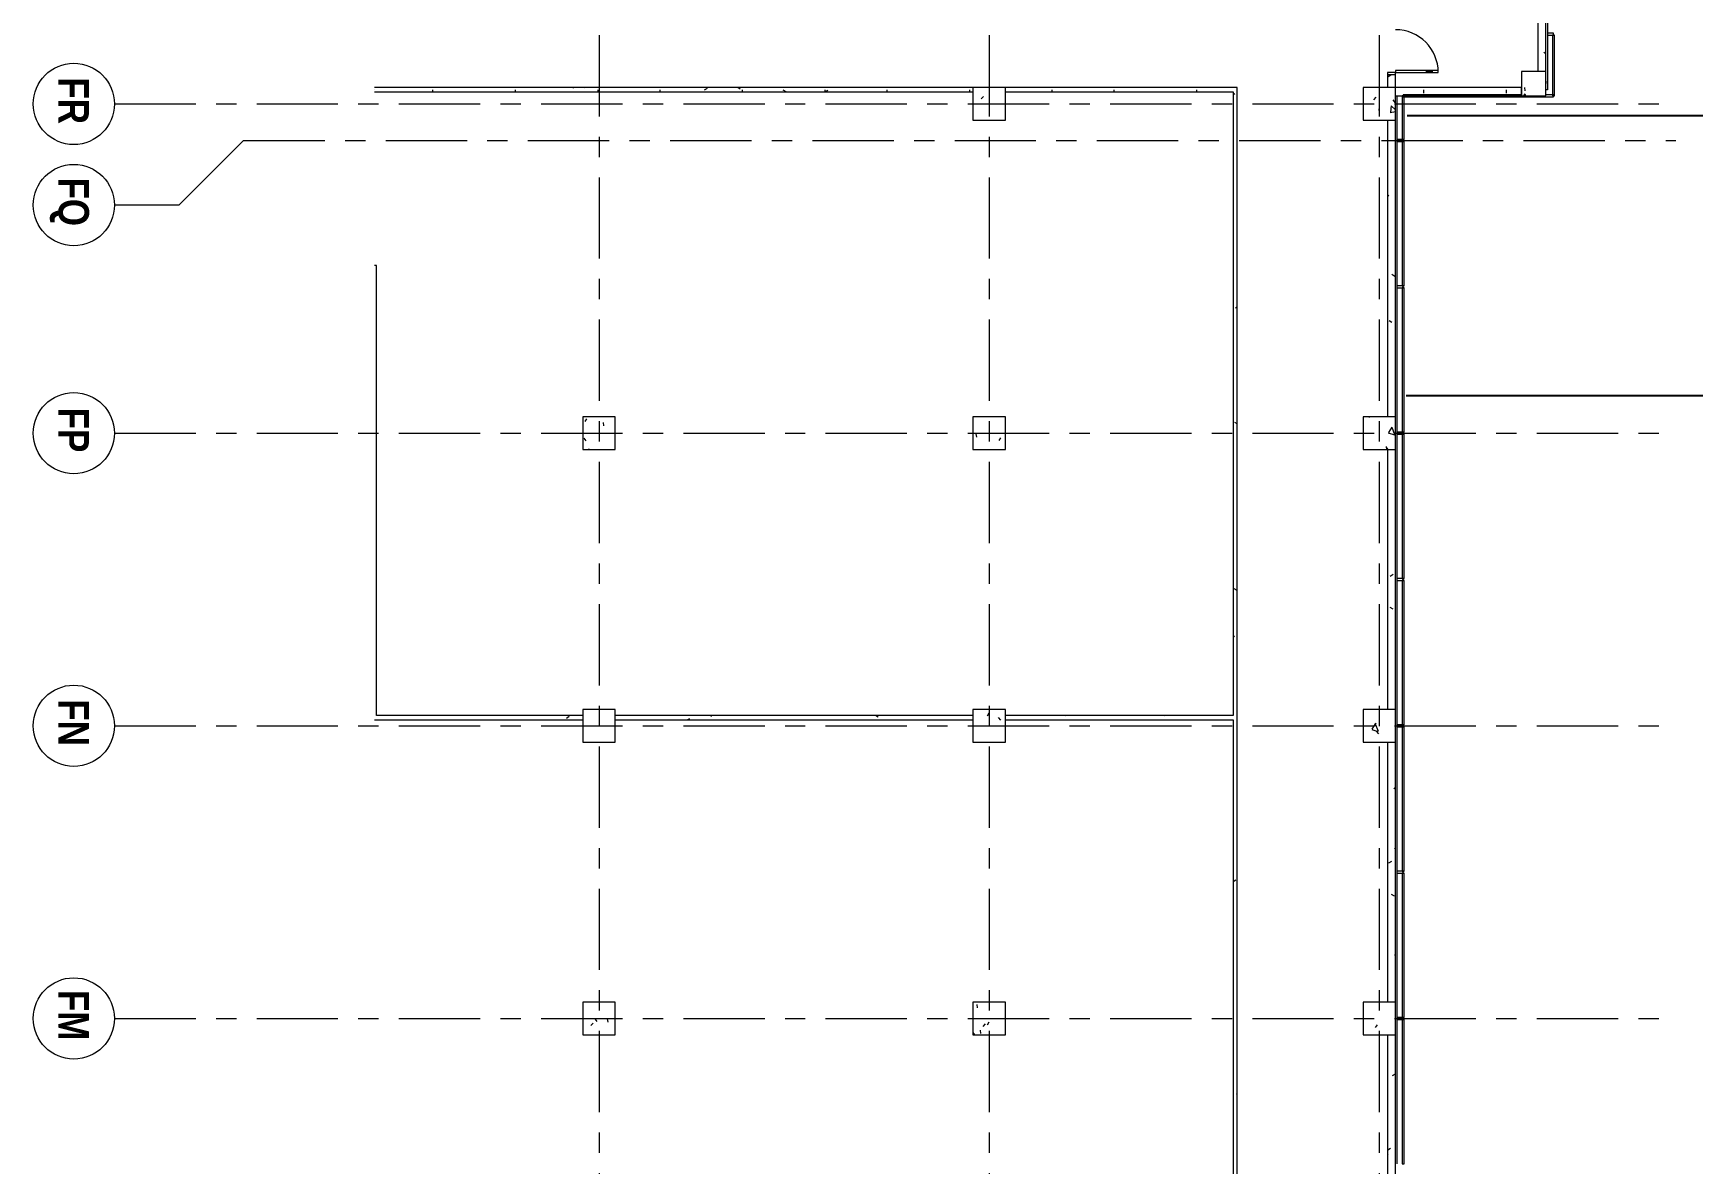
# Model space of a CAD drawing. Header units: millimetres. Extents: x 1188965 to 1321470, y -617248 to -452266.
# Drawn here: x 1188965 to 1229802, y -513933 to -486118 of the extents above; entities that cross this region are included whole.
import ezdxf

# ---------------------------------------------------------------- set-up
doc = ezdxf.new("R2010")
doc.units = ezdxf.units.MM
doc.linetypes.add('IDA - Grid Line', pattern=[3500, 2000, -500, 500, -500])
doc.layers.get('0').update_dxf_attribs({"color": 2})
doc.layers.add('000_CTCI_CSA', color=7, linetype='Continuous')
for name, color, linetype, lineweight in [('A-_ANOTGRID_E', 7, 'Continuous', 9), ('A-_CLAD----_E', 7, 'Continuous', 9), ('A-_CLAD----_E1', 7, 'Continuous', 9), ('A-_DOOR----_E', 7, 'Continuous', 9), ('A-_WALL----_E', 7, 'Continuous', 9), ('A-_WALL----_H', 7, 'Continuous', 9), ('A-COLN----_E', 7, 'Continuous', 9), ('A-COLN----_E1', 7, 'Continuous', 9)]:
    doc.layers.add(name, color=color, linetype=linetype, lineweight=lineweight)
doc.styles.add('Arial Narrow_B', font='ARIALNB.TTF', dxfattribs={"height": 750})
pattern_1 = [(50, (0.0002, 0.0003), (1821.8403, -159.3907), [190.5, -2095.5]), (355, (0.0002, 0.0003), (-352.428, 1910.5674), [152.4, -1676.4]), (100.451, (151.8, -13.3), (1469.4262, 1751.166), [161.9, -1780.901]), (46.184, (0.0002, 508), (2710.791, -420.428), [285.75, -3143.25]), (96.636, (226, 473), (2374.0256, 2474.276), [242.85, -2671.351]), (351.184, (0.0002, 508), (2374.05, 2474.2525), [228.6, -2514.6]), (21, (254, 381), (1516.1442, -1022.6516), [190.5, -2095.5]), (326, (254, 381), (618.021, 1841.8805), [152.4, -1676.4]), (71.451, (380.3, 295.8), (2134.1713, 819.2124), [161.9, -1780.901]), (37.5, (0.0002, 0.0003), (30.88603, 845.5504), [83.82, -1572.26, 83.82, -3300.73]), (37.5, (0.0002, 0.0003), (30.88603, 845.5504), [-1739.9, -1617.98, 83.82, -1598.93]), (7.5, (0.0002, 0.0003), (668.1966, 1001.80575), [83.82, -886.46, 83.82, -2175.51]), (7.5, (0.0002, 0.0003), (668.1966, 1001.80575), [-1054.1, -1534.16, 83.82, -557.53]), (327.5, (-566.4, 0.0003), (1355.90933, -57.2896), [83.82, -551.18, 83.82, -4526.28]), (327.5, (-566.4, 0.0003), (1355.90933, -57.2896), [-718.82, -1897.38, 83.82, -2545.08]), (317.5, (-820.4, 0.0003), (1481.2932, 254.2664), [83.82, -741.68, 83.82, -3098.8]), (317.5, (-820.4, 0.0003), (1481.2932, 254.2664), [-909.32, -1231.9, 83.82, -1783.08])]
pattern_2 = [(50, (0.0002, 0.0003), (1821.8403, -159.3907), [190.5, -2095.5]), (355, (0.0002, 0.0003), (-352.428, 1910.5674), [152.4, -1676.4]), (100.451, (151.8, -13.3), (1469.4262, 1751.166), [161.9, -1780.901]), (46.184, (0.0002, 508), (2710.791, -420.428), [285.75, -3143.25]), (96.636, (226, 473), (2374.0256, 2474.276), [242.85, -2671.351]), (351.184, (0.0002, 508), (2374.05, 2474.2525), [228.6, -2514.6]), (21, (254, 381), (1516.1442, -1022.6516), [190.5, -2095.5]), (326, (254, 381), (618.021, 1841.8805), [152.4, -1676.4]), (71.451, (380.3, 295.8), (2134.1713, 819.2124), [161.9, -1780.901]), (37.5, (0.0002, 0.0003), (30.88603, 845.5504), [83.82, -1572.26, 83.82, -3300.73]), (37.5, (0.0002, 0.0003), (30.88603, 845.5504), [-1739.9, -1617.98, 83.82, -1598.93]), (7.5, (0.0002, 0.0003), (668.1966, 1001.80575), [83.82, -886.46, 83.82, -2175.51]), (7.5, (0.0002, 0.0003), (668.1966, 1001.80575), [-1054.1, -1534.16, 83.82, -557.53]), (327.5, (-566.4, 0.0003), (1355.90933, -57.2896), [83.82, -551.18, 83.82, -4526.28]), (327.5, (-566.4, 0.0003), (1355.90933, -57.2896), [-718.82, -1897.38, 83.82, -2545.08]), (317.5, (-820.4, 0.0003), (1481.2932, 254.2664), [83.82, -741.68, 83.82, -3098.8]), (317.5, (-820.4, 0.0003), (1481.2932, 254.2664), [-909.32, -1231.9, 83.82, -1783.08])]

# ---------------------------------------------------------------- blocks, each defined once
blk = doc.blocks.new('1659_F10N-PROBE_A_XF10N_R25_rvt-1-PH1 LEVEL 2 - WWTP')
at = {"layer": 'A-_WALL----_H', "true_color": 0xd4d4d4}
h = blk.add_hatch(dxfattribs=at)
h.set_pattern_fill('FP_55', color=254, style=0, pattern_type=2)
h.set_pattern_definition([(0, (0, 0), (2032, 508), [83.82, -1440.18, 83.82, -1440.18, -8128]), (0, (0, 0), (2032, 508), [-3048, 83.82, -2964.18, 83.82, -1440.18, -3556]), (0, (0, 0), (2032, 508), [-7620, 83.82, -932.18, 83.82, -2456.18]), (120, (762, 254), (-1455.9409, 1505.76362), [83.82, -1440.18, 83.82, -1440.18, -8128]), (120, (762, 254), (-1455.9409, 1505.76362), [-3048, 83.82, -2964.18, 83.82, -1440.18, -3556]), (120, (762, 254), (-1455.9409, 1505.76362), [-7620, 83.82, -932.18, 83.82, -2456.18]), (240, (1016, 1270), (-576.0591, -2013.76362), [83.82, -1440.18, 83.82, -1440.18, -8128]), (240, (1016, 1270), (-576.0591, -2013.76362), [-3048, 83.82, -2964.18, 83.82, -1440.18, -3556]), (240, (1016, 1270), (-576.0591, -2013.76362), [-7620, 83.82, -932.18, 83.82, -2456.18])])
h.paths.add_polyline_path([(866807, 300829), (866807, 300876), (855732, 300876), (855732, 300829), (864534, 300829)])
at = {"layer": 'A-COLN----_E1'}
h = blk.add_hatch(dxfattribs=at)
h.set_pattern_fill('FP_56', color=252, angle=90, style=0, pattern_type=2)
h.set_pattern_definition([(50, (0.0002, 0.0003), (1821.8403, -159.3907), [190.5, -2095.5]), (355, (0.0002, 0.0003), (-352.428, 1910.5674), [152.4, -1676.4]), (100.451, (151.8, -13.3), (1469.4262, 1751.166), [161.9, -1780.901]), (46.184, (0.0002, 508), (2710.791, -420.428), [285.75, -3143.25]), (96.636, (226, 473), (2374.0256, 2474.276), [242.85, -2671.351]), (351.184, (0.0002, 508), (2374.05, 2474.2525), [228.6, -2514.6]), (21, (254, 381), (1516.1442, -1022.6516), [190.5, -2095.5]), (326, (254, 381), (618.021, 1841.8805), [152.4, -1676.4]), (71.451, (380.3, 295.8), (2134.1713, 819.2124), [161.9, -1780.901]), (37.5, (0.0002, 0.0003), (30.88603, 845.5504), [83.82, -1572.26, 83.82, -3300.73]), (37.5, (0.0002, 0.0003), (30.88603, 845.5504), [-1739.9, -1617.98, 83.82, -1598.93]), (7.5, (0.0002, 0.0003), (668.1966, 1001.80575), [83.82, -886.46, 83.82, -2175.51]), (7.5, (0.0002, 0.0003), (668.1966, 1001.80575), [-1054.1, -1534.16, 83.82, -557.53]), (327.5, (-566.4, 0.0003), (1355.9093, -57.2896), [83.82, -551.18, 83.82, -4526.28]), (327.5, (-566.4, 0.0003), (1355.9093, -57.2896), [-718.82, -1897.38, 83.82, -2545.08]), (317.5, (-820.4, 0.0003), (1481.2932, 254.2664), [83.82, -741.68, 83.82, -3098.8]), (317.5, (-820.4, 0.0003), (1481.2932, 254.2664), [-909.32, -1231.9, 83.82, -1783.08])])
h.paths.add_polyline_path([(850957, 329056), (851557, 329056), (851557, 329656), (850957, 329656)])
h = blk.add_hatch(dxfattribs=at)
h.set_pattern_fill('FP_17', color=252, angle=90, style=0, pattern_type=2)
h.set_pattern_definition([(50, (0.0002, 0.0003), (1821.8403, -159.3907), [190.5, -2095.5]), (355, (0.0002, 0.0003), (-352.428, 1910.5674), [152.4, -1676.4]), (100.451, (151.8, -13.3), (1469.4262, 1751.166), [161.9, -1780.901]), (46.184, (0.0002, 508), (2710.791, -420.428), [285.75, -3143.25]), (96.636, (226, 473), (2374.0256, 2474.276), [242.85, -2671.351]), (351.184, (0.0002, 508), (2374.05, 2474.2525), [228.6, -2514.6]), (21, (254, 381), (1516.1442, -1022.6516), [190.5, -2095.5]), (326, (254, 381), (618.021, 1841.8805), [152.4, -1676.4]), (71.451, (380.3, 295.8), (2134.1713, 819.2124), [161.9, -1780.901]), (37.5, (0.0002, 0.0003), (30.88603, 845.5504), [83.82, -1572.26, 83.82, -3300.73]), (37.5, (0.0002, 0.0003), (30.88603, 845.5504), [-1739.9, -1617.98, 83.82, -1598.93]), (7.5, (0.0002, 0.0003), (668.1966, 1001.80575), [83.82, -886.46, 83.82, -2175.51]), (7.5, (0.0002, 0.0003), (668.1966, 1001.80575), [-1054.1, -1534.16, 83.82, -557.53]), (327.5, (-566.4, 0.0003), (1355.9093, -57.2896), [83.82, -551.18, 83.82, -4526.28]), (327.5, (-566.4, 0.0003), (1355.9093, -57.2896), [-718.82, -1897.38, 83.82, -2545.08]), (317.5, (-820.4, 0.0003), (1481.2932, 254.2664), [83.82, -741.68, 83.82, -3098.8]), (317.5, (-820.4, 0.0003), (1481.2932, 254.2664), [-909.32, -1231.9, 83.82, -1783.08])])
h.paths.add_polyline_path([(852157, 325156), (852157, 325956), (851357, 325956), (851357, 325156)])
h = blk.add_hatch(dxfattribs=at)
h.set_pattern_fill('FP_16', color=252, angle=90, style=0, pattern_type=2)
h.set_pattern_definition([(50, (0.0002, 0.0003), (1821.8403, -159.3907), [190.5, -2095.5]), (355, (0.0002, 0.0003), (-352.428, 1910.5674), [152.4, -1676.4]), (100.451, (151.8, -13.3), (1469.4262, 1751.166), [161.9, -1780.901]), (46.184, (0.0002, 508), (2710.791, -420.428), [285.75, -3143.25]), (96.636, (226, 473), (2374.0256, 2474.276), [242.85, -2671.351]), (351.184, (0.0002, 508), (2374.05, 2474.2525), [228.6, -2514.6]), (21, (254, 381), (1516.1442, -1022.6516), [190.5, -2095.5]), (326, (254, 381), (618.021, 1841.8805), [152.4, -1676.4]), (71.451, (380.3, 295.8), (2134.1713, 819.2124), [161.9, -1780.901]), (37.5, (0.0002, 0.0003), (30.88603, 845.5504), [83.82, -1572.26, 83.82, -3300.73]), (37.5, (0.0002, 0.0003), (30.88603, 845.5504), [-1739.9, -1617.98, 83.82, -1598.93]), (7.5, (0.0002, 0.0003), (668.1966, 1001.80575), [83.82, -886.46, 83.82, -2175.51]), (7.5, (0.0002, 0.0003), (668.1966, 1001.80575), [-1054.1, -1534.16, 83.82, -557.53]), (327.5, (-566.4, 0.0003), (1355.90933, -57.2896), [83.82, -551.18, 83.82, -4526.28]), (327.5, (-566.4, 0.0003), (1355.90933, -57.2896), [-718.82, -1897.38, 83.82, -2545.08]), (317.5, (-820.4, 0.0003), (1481.2932, 254.2664), [83.82, -741.68, 83.82, -3098.8]), (317.5, (-820.4, 0.0003), (1481.2932, 254.2664), [-909.32, -1231.9, 83.82, -1783.08])])
h.paths.add_polyline_path([(860257, 325156), (860257, 325956), (859457, 325956), (859457, 325156)])
h = blk.add_hatch(dxfattribs=at)
h.set_pattern_fill('FP_15', color=252, angle=90, style=0, pattern_type=2)
h.set_pattern_definition(pattern_1)
h.paths.add_polyline_path([(867457, 325156), (867457, 325956), (866657, 325956), (866657, 325156)])
h = blk.add_hatch(dxfattribs=at)
h.set_pattern_fill('FP_14', color=252, angle=90, style=0, pattern_type=2)
h.set_pattern_definition(pattern_1)
h.paths.add_polyline_path([(874657, 325156), (874657, 325956), (873857, 325956), (873857, 325156)])
h = blk.add_hatch(dxfattribs=at)
h.set_pattern_fill('FP_24', color=252, angle=90, style=0, pattern_type=2)
h.set_pattern_definition([(50, (0.0002, 0.0003), (1821.8403, -159.3907), [190.5, -2095.5]), (355, (0.0002, 0.0003), (-352.428, 1910.5674), [152.4, -1676.4]), (100.451, (151.8, -13.3), (1469.4262, 1751.166), [161.9, -1780.901]), (46.184, (0.0002, 508), (2710.791, -420.428), [285.75, -3143.25]), (96.636, (226, 473), (2374.0256, 2474.276), [242.85, -2671.351]), (351.184, (0.0002, 508), (2374.05, 2474.2525), [228.6, -2514.6]), (21, (254, 381), (1516.1442, -1022.6516), [190.5, -2095.5]), (326, (254, 381), (618.021, 1841.8805), [152.4, -1676.4]), (71.451, (380.3, 295.8), (2134.1713, 819.2124), [161.9, -1780.901]), (37.5, (0.0002, 0.0003), (30.88603, 845.5504), [83.82, -1572.26, 83.82, -3300.73]), (37.5, (0.0002, 0.0003), (30.88603, 845.5504), [-1739.9, -1617.98, 83.82, -1598.93]), (7.5, (0.0002, 0.0003), (668.1966, 1001.80575), [83.82, -886.46, 83.82, -2175.51]), (7.5, (0.0002, 0.0003), (668.1966, 1001.80575), [-1054.1, -1534.16, 83.82, -557.53]), (327.5, (-566.4, 0.0003), (1355.9093, -57.2896), [83.82, -551.18, 83.82, -4526.28]), (327.5, (-566.4, 0.0003), (1355.9093, -57.2896), [-718.82, -1897.38, 83.82, -2545.08]), (317.5, (-820.4, 0.0003), (1481.2932, 254.2664), [83.82, -741.68, 83.82, -3098.8]), (317.5, (-820.4, 0.0003), (1481.2932, 254.2664), [-909.32, -1231.9, 83.82, -1783.08])])
h.paths.add_polyline_path([(852157, 315556), (852157, 316356), (851357, 316356), (851357, 315556)])
h = blk.add_hatch(dxfattribs=at)
h.set_pattern_fill('FP_25', color=252, angle=90, style=0, pattern_type=2)
h.set_pattern_definition([(50, (0.0002, 0.0003), (1821.8403, -159.3907), [190.5, -2095.5]), (355, (0.0002, 0.0003), (-352.428, 1910.5674), [152.4, -1676.4]), (100.451, (151.8, -13.3), (1469.4262, 1751.166), [161.9, -1780.901]), (46.184, (0.0002, 508), (2710.791, -420.428), [285.75, -3143.25]), (96.636, (226, 473), (2374.0256, 2474.276), [242.85, -2671.351]), (351.184, (0.0002, 508), (2374.05, 2474.2525), [228.6, -2514.6]), (21, (254, 381), (1516.1442, -1022.6516), [190.5, -2095.5]), (326, (254, 381), (618.021, 1841.8805), [152.4, -1676.4]), (71.451, (380.3, 295.8), (2134.1713, 819.2124), [161.9, -1780.901]), (37.5, (0.0002, 0.0003), (30.88603, 845.5504), [83.82, -1572.26, 83.82, -3300.73]), (37.5, (0.0002, 0.0003), (30.88603, 845.5504), [-1739.9, -1617.98, 83.82, -1598.93]), (7.5, (0.0002, 0.0003), (668.1966, 1001.80575), [83.82, -886.46, 83.82, -2175.51]), (7.5, (0.0002, 0.0003), (668.1966, 1001.80575), [-1054.1, -1534.16, 83.82, -557.53]), (327.5, (-566.4, 0.0003), (1355.90933, -57.2896), [83.82, -551.18, 83.82, -4526.28]), (327.5, (-566.4, 0.0003), (1355.90933, -57.2896), [-718.82, -1897.38, 83.82, -2545.08]), (317.5, (-820.4, 0.0003), (1481.2932, 254.2664), [83.82, -741.68, 83.82, -3098.8]), (317.5, (-820.4, 0.0003), (1481.2932, 254.2664), [-909.32, -1231.9, 83.82, -1783.08])])
h.paths.add_polyline_path([(860257, 315556), (860257, 316356), (859457, 316356), (859457, 315556)])
h = blk.add_hatch(dxfattribs=at)
h.set_pattern_fill('FP_27', color=252, angle=90, style=0, pattern_type=2)
h.set_pattern_definition(pattern_2)
h.paths.add_polyline_path([(867457, 315556), (867457, 316356), (866657, 316356), (866657, 315556)])
h = blk.add_hatch(dxfattribs=at)
h.set_pattern_fill('FP_29', color=252, angle=90, style=0, pattern_type=2)
h.set_pattern_definition(pattern_2)
h.paths.add_polyline_path([(874657, 315556), (874657, 316356), (873857, 316356), (873857, 315556)])
h = blk.add_hatch(dxfattribs=at)
h.set_pattern_fill('FP_26', color=252, angle=90, style=0, pattern_type=2)
h.set_pattern_definition([(50, (0.0002, 0.0003), (1821.8403, -159.3907), [190.5, -2095.5]), (355, (0.0002, 0.0003), (-352.428, 1910.5674), [152.4, -1676.4]), (100.451, (151.8, -13.3), (1469.4262, 1751.166), [161.9, -1780.901]), (46.184, (0.0002, 508), (2710.791, -420.428), [285.75, -3143.25]), (96.636, (226, 473), (2374.0256, 2474.276), [242.85, -2671.351]), (351.184, (0.0002, 508), (2374.05, 2474.2525), [228.6, -2514.6]), (21, (254, 381), (1516.1442, -1022.6516), [190.5, -2095.5]), (326, (254, 381), (618.021, 1841.8805), [152.4, -1676.4]), (71.451, (380.3, 295.8), (2134.1713, 819.2124), [161.9, -1780.901]), (37.5, (0.0002, 0.0003), (30.88603, 845.5504), [83.82, -1572.26, 83.82, -3300.73]), (37.5, (0.0002, 0.0003), (30.88603, 845.5504), [-1739.9, -1617.98, 83.82, -1598.93]), (7.5, (0.0002, 0.0003), (668.1966, 1001.80575), [83.82, -886.46, 83.82, -2175.51]), (7.5, (0.0002, 0.0003), (668.1966, 1001.80575), [-1054.1, -1534.16, 83.82, -557.53]), (327.5, (-566.4, 0.0003), (1355.9093, -57.2896), [83.82, -551.18, 83.82, -4526.28]), (327.5, (-566.4, 0.0003), (1355.9093, -57.2896), [-718.82, -1897.38, 83.82, -2545.08]), (317.5, (-820.4, 0.0003), (1481.2932, 254.2664), [83.82, -741.68, 83.82, -3098.8]), (317.5, (-820.4, 0.0003), (1481.2932, 254.2664), [-909.32, -1231.9, 83.82, -1783.08])])
h.paths.add_polyline_path([(860257, 305956), (860257, 306756), (859457, 306756), (859457, 305956)])
h = blk.add_hatch(dxfattribs=at)
h.set_pattern_fill('FP_28', color=252, angle=90, style=0, pattern_type=2)
h.set_pattern_definition([(50, (0.0002, 0.0003), (1821.8403, -159.3907), [190.5, -2095.5]), (355, (0.0002, 0.0003), (-352.428, 1910.5674), [152.4, -1676.4]), (100.451, (151.8, -13.3), (1469.4262, 1751.166), [161.9, -1780.901]), (46.184, (0.0002, 508), (2710.791, -420.428), [285.75, -3143.25]), (96.636, (226, 473), (2374.0256, 2474.276), [242.85, -2671.351]), (351.184, (0.0002, 508), (2374.05, 2474.2525), [228.6, -2514.6]), (21, (254, 381), (1516.1442, -1022.6516), [190.5, -2095.5]), (326, (254, 381), (618.021, 1841.8805), [152.4, -1676.4]), (71.451, (380.3, 295.8), (2134.1713, 819.2124), [161.9, -1780.901]), (37.5, (0.0002, 0.0003), (30.88603, 845.5504), [83.82, -1572.26, 83.82, -3300.73]), (37.5, (0.0002, 0.0003), (30.88603, 845.5504), [-1739.9, -1617.98, 83.82, -1598.93]), (7.5, (0.0002, 0.0003), (668.1966, 1001.80575), [83.82, -886.46, 83.82, -2175.51]), (7.5, (0.0002, 0.0003), (668.1966, 1001.80575), [-1054.1, -1534.16, 83.82, -557.53]), (327.5, (-566.4, 0.0003), (1355.90933, -57.2896), [83.82, -551.18, 83.82, -4526.28]), (327.5, (-566.4, 0.0003), (1355.90933, -57.2896), [-718.82, -1897.38, 83.82, -2545.08]), (317.5, (-820.4, 0.0003), (1481.2932, 254.2664), [83.82, -741.68, 83.82, -3098.8]), (317.5, (-820.4, 0.0003), (1481.2932, 254.2664), [-909.32, -1231.9, 83.82, -1783.08])])
h.paths.add_polyline_path([(867457, 305956), (867457, 306756), (866657, 306756), (866657, 305956)])
h = blk.add_hatch(dxfattribs=at)
h.set_pattern_fill('FP_30', color=252, angle=90, style=0, pattern_type=2)
h.set_pattern_definition([(50, (0.0002, 0.0003), (1821.8403, -159.3907), [190.5, -2095.5]), (355, (0.0002, 0.0003), (-352.428, 1910.5674), [152.4, -1676.4]), (100.451, (151.8, -13.3), (1469.4262, 1751.166), [161.9, -1780.901]), (46.184, (0.0002, 508), (2710.791, -420.428), [285.75, -3143.25]), (96.636, (226, 473), (2374.0256, 2474.276), [242.85, -2671.351]), (351.184, (0.0002, 508), (2374.05, 2474.2525), [228.6, -2514.6]), (21, (254, 381), (1516.1442, -1022.6516), [190.5, -2095.5]), (326, (254, 381), (618.021, 1841.8805), [152.4, -1676.4]), (71.451, (380.3, 295.8), (2134.1713, 819.2124), [161.9, -1780.901]), (37.5, (0.0002, 0.0003), (30.88603, 845.5504), [83.82, -1572.26, 83.82, -3300.73]), (37.5, (0.0002, 0.0003), (30.88603, 845.5504), [-1739.9, -1617.98, 83.82, -1598.93]), (7.5, (0.0002, 0.0003), (668.1966, 1001.80575), [83.82, -886.46, 83.82, -2175.51]), (7.5, (0.0002, 0.0003), (668.1966, 1001.80575), [-1054.1, -1534.16, 83.82, -557.53]), (327.5, (-566.4, 0.0003), (1355.90933, -57.2896), [83.82, -551.18, 83.82, -4526.28]), (327.5, (-566.4, 0.0003), (1355.90933, -57.2896), [-718.82, -1897.38, 83.82, -2545.08]), (317.5, (-820.4, 0.0003), (1481.2932, 254.2664), [83.82, -741.68, 83.82, -3098.8]), (317.5, (-820.4, 0.0003), (1481.2932, 254.2664), [-909.32, -1231.9, 83.82, -1783.08])])
h.paths.add_polyline_path([(874657, 305956), (874657, 306756), (873857, 306756), (873857, 305956)])
at = {"layer": 'A-_ANOTGRID_E', "color": 252, "linetype": 'IDA - Grid Line'}
for p, q in [((851757, 294432), (851757, 332853)), ((852657, 297607), (852657, 332853)), ((859857, 294432), (859857, 332853)), ((867057, 294432), (867057, 332853)), ((874257, 294432), (874257, 332853)), ((822064, 325556), (979147, 325556)), ((822064, 315956), (979147, 315956)), ((822064, 306356), (979147, 306356))]:
    blk.add_line(p, q, dxfattribs=at)
at = {"layer": 'A-_ANOTGRID_E', "color": 252}
for p, q in [((852657, 297607), (854245, 296020)), ((854245, 296020), (854245, 294432))]:
    blk.add_line(p, q, dxfattribs=at)
for centre in [(851757, 293432), (854245, 293432), (859857, 293432), (867057, 293432), (874257, 293432)]:
    blk.add_circle(centre, 1000, dxfattribs=at)
at = {"layer": 'A-_CLAD----_E', "color": 252}
for p, q in [((851557, 329866), (850067, 329866)), ((850067, 329866), (850067, 329816)), ((850067, 329816), (851557, 329816)), ((851582, 329841), (851532, 329841)), ((851532, 329841), (851532, 329656)), ((851557, 329816), (851557, 329866)), ((851582, 326141), (851582, 329841)), ((851532, 329056), (851532, 326141)), ((851532, 326141), (851582, 326141)), ((852632, 326166), (851557, 326166)), ((851557, 326166), (851557, 326116)), ((851557, 326116), (852632, 326116)), ((852632, 326116), (852632, 326166)), ((856232, 326166), (852682, 326166)), ((852682, 326166), (852682, 326116)), ((852682, 326116), (856232, 326116)), ((856232, 326116), (856232, 326166)), ((859832, 326166), (856282, 326166)), ((856282, 326166), (856282, 326116)), ((856282, 326116), (859832, 326116)), ((859832, 326116), (859832, 326166)), ((863432, 326166), (859882, 326166)), ((859882, 326166), (859882, 326116)), ((859882, 326116), (863432, 326116)), ((863432, 326116), (863432, 326166)), ((867032, 326166), (863482, 326166)), ((863482, 326166), (863482, 326116)), ((863482, 326116), (867032, 326116)), ((867032, 326116), (867032, 326166)), ((870632, 326166), (867082, 326166)), ((867082, 326166), (867082, 326116)), ((867082, 326116), (870632, 326116)), ((870632, 326116), (870632, 326166)), ((874232, 326166), (870682, 326166)), ((870682, 326166), (870682, 326116)), ((870682, 326116), (874232, 326116)), ((874232, 326116), (874232, 326166)), ((877832, 326166), (874282, 326166)), ((874282, 326166), (874282, 326116)), ((874282, 326116), (877832, 326116)), ((877832, 326116), (877832, 326166))]:
    blk.add_line(p, q, dxfattribs=at)
at = {"layer": 'A-_CLAD----_E1', "color": 252}
for p, q in [((847057, 329691), (850017, 329691)), ((850067, 329691), (851407, 329691)), ((851407, 329691), (851407, 329656)), ((851557, 325991), (852632, 325991)), ((852682, 325991), (856232, 325991)), ((856282, 325991), (859832, 325991)), ((859882, 325991), (863432, 325991)), ((863482, 325991), (867032, 325991)), ((867082, 325991), (870632, 325991)), ((870682, 325991), (874232, 325991)), ((874282, 325991), (877832, 325991))]:
    blk.add_line(p, q, dxfattribs=at)
at = {"layer": 'A-_CLAD----_E1', "color": 252, "extrusion": (0, 0, -1)}
for p, q in [((850017, 329841), (850017, 329691)), ((850067, 329841), (850017, 329841)), ((850017, 329691), (850067, 329691)), ((850067, 329691), (850067, 329841)), ((852632, 326141), (852632, 325991)), ((852682, 326141), (852632, 326141)), ((852632, 325991), (852682, 325991)), ((852682, 325991), (852682, 326141)), ((856232, 326141), (856232, 325991)), ((856282, 326141), (856232, 326141)), ((856232, 325991), (856282, 325991)), ((856282, 325991), (856282, 326141)), ((859832, 326141), (859832, 325991)), ((859882, 326141), (859832, 326141)), ((859832, 325991), (859882, 325991)), ((859882, 325991), (859882, 326141)), ((863432, 326141), (863432, 325991)), ((863482, 326141), (863432, 326141)), ((863432, 325991), (863482, 325991)), ((863482, 325991), (863482, 326141)), ((867032, 326141), (867032, 325991)), ((867082, 326141), (867032, 326141)), ((867032, 325991), (867082, 325991)), ((867082, 325991), (867082, 326141)), ((870632, 326141), (870632, 325991)), ((870682, 326141), (870632, 326141)), ((870632, 325991), (870682, 325991)), ((870682, 325991), (870682, 326141)), ((874232, 326141), (874232, 325991)), ((874282, 326141), (874232, 326141)), ((874232, 325991), (874282, 325991)), ((874282, 325991), (874282, 326141))]:
    blk.add_line(p, q, dxfattribs=at)
at = {"layer": 'A-_DOOR----_E', "color": 252}
for p, q in [((850982, 327006), (850932, 327006)), ((850932, 327006), (850932, 325956)), ((850932, 326856), (850982, 326856)), ((850932, 326831), (850982, 326831)), ((850932, 326731), (850982, 326731)), ((850932, 326706), (850982, 326706)), ((850957, 326831), (850957, 326731)), ((850982, 325956), (850982, 327006)), ((850932, 325956), (850982, 325956)), ((851032, 325956), (850982, 325956)), ((850982, 325956), (850982, 325756)), ((851032, 325756), (851032, 325956)), ((850982, 325756), (851032, 325756))]:
    blk.add_line(p, q, dxfattribs=at)
blk.add_arc((850982, 325956), 1050, 90, 180, dxfattribs=at)
blk.add_arc((850982, 325956), 1050, 90, 180, dxfattribs=at)
at = {"layer": 'A-_WALL----_E', "color": 252}
for p, q in [((850957, 329656), (846657, 329656)), ((846657, 329456), (850957, 329456)), ((851357, 329056), (851357, 325956)), ((851557, 329056), (851357, 329056)), ((851557, 325956), (851557, 329056)), ((851357, 325956), (851032, 325956)), ((859457, 325956), (852157, 325956)), ((866657, 325956), (860257, 325956)), ((873857, 325956), (867457, 325956)), ((881057, 325956), (874657, 325956)), ((851032, 325756), (851357, 325756)), ((852157, 325756), (859457, 325756)), ((860257, 325756), (866657, 325756)), ((867457, 325756), (873857, 325756)), ((874657, 325756), (881057, 325756)), ((946257, 322056), (851357, 322056)), ((851357, 322056), (851357, 321956)), ((851357, 321956), (851357, 316356)), ((851457, 321956), (866807, 321956)), ((851457, 316356), (851457, 321956)), ((866807, 321956), (866807, 316356)), ((866907, 316356), (866907, 321956)), ((866907, 321956), (924607, 321956)), ((851357, 315556), (851357, 300829)), ((851457, 300829), (851457, 315556)), ((866807, 315556), (866807, 306756)), ((866907, 306756), (866907, 315556)), ((866807, 305956), (866807, 300876)), ((866907, 300829), (866907, 305956)), ((866807, 300876), (855732, 300876)), ((855732, 300876), (855732, 300829))]:
    blk.add_line(p, q, dxfattribs=at)
at = {"layer": 'A-_WALL----_H', "color": 252, "linetype": 'Continuous'}
for p, q in [((850521, 329656), (850492, 329605)), ((851408, 328676), (851492, 328676)), ((851408, 326644), (851492, 326644)), ((855999, 325936), (855957, 325863)), ((863372, 325825), (863330, 325898)), ((864190, 325899), (864148, 325826)), ((865983, 325956), (865976, 325944)), ((868602, 325912), (868576, 325956)), ((870089, 325956), (870071, 325926)), ((871247, 325931), (871205, 325858)), ((872697, 325930), (872682, 325956)), ((875659, 325880), (875617, 325953)), ((851085, 325771), (851043, 325843)), ((854027, 325756), (854005, 325793)), ((857133, 325868), (857091, 325795)), ((870429, 325794), (870388, 325866)), ((876317, 325756), (876311, 325767)), ((877487, 325762), (877445, 325835)), ((877611, 325776), (877599, 325756)), ((851528, 321956), (851502, 322002)), ((856773, 322015), (856750, 322056)), ((858567, 321956), (858559, 321970)), ((859625, 322056), (859594, 322003)), ((863731, 322056), (863690, 321985)), ((864866, 321989), (864846, 321956)), ((868961, 321971), (868952, 321956)), ((870885, 321956), (870846, 322025)), ((876117, 322038), (876107, 322056)), ((877809, 322056), (877804, 322048)), ((851408, 321056), (851457, 321056)), ((866811, 320280), (866807, 320272)), ((851408, 319024), (851457, 319024)), ((866810, 317838), (866807, 317844)), ((851408, 317500), (851457, 317500)), ((851408, 315468), (851457, 315468)), ((851408, 313436), (851457, 313436)), ((866843, 313222), (866807, 313160)), ((851408, 311912), (851457, 311912)), ((851457, 311919), (851420, 311983)), ((851457, 310957), (851416, 310887)), ((851390, 309825), (851357, 309768)), ((851408, 309880), (851457, 309880)), ((851412, 308948), (851370, 309021)), ((866825, 309127), (866807, 309096)), ((866907, 308527), (866873, 308586)), ((851408, 307848), (851457, 307848)), ((851408, 306324), (851457, 306324)), ((851363, 305987), (851357, 305996)), ((851372, 305730), (851357, 305704)), ((866865, 305552), (866823, 305624)), ((851408, 304292), (851457, 304292)), ((851408, 302260), (851457, 302260)), ((851408, 300829), (851407, 300830))]:
    blk.add_line(p, q, dxfattribs=at)
at = {"layer": 'A-COLN----_E', "color": 252}
for p, q in [((850957, 329656), (850957, 329056)), ((851557, 329656), (850957, 329656)), ((851557, 329056), (851557, 329656)), ((850957, 329056), (851557, 329056)), ((851357, 325956), (851357, 325156)), ((852157, 325956), (851357, 325956)), ((852157, 325156), (852157, 325956)), ((859457, 325956), (859457, 325156)), ((860257, 325956), (859457, 325956)), ((860257, 325156), (860257, 325956)), ((866657, 325956), (866657, 325156)), ((867457, 325956), (866657, 325956)), ((867457, 325156), (867457, 325956)), ((873857, 325956), (873857, 325156)), ((874657, 325956), (873857, 325956)), ((874657, 325156), (874657, 325956)), ((851357, 325156), (852157, 325156)), ((859457, 325156), (860257, 325156)), ((866657, 325156), (867457, 325156)), ((873857, 325156), (874657, 325156)), ((851357, 316356), (851357, 315556)), ((852157, 316356), (851357, 316356)), ((852157, 315556), (852157, 316356)), ((859457, 316356), (859457, 315556)), ((860257, 316356), (859457, 316356)), ((860257, 315556), (860257, 316356)), ((866657, 316356), (866657, 315556)), ((867457, 316356), (866657, 316356)), ((867457, 315556), (867457, 316356)), ((873857, 316356), (873857, 315556)), ((874657, 316356), (873857, 316356)), ((874657, 315556), (874657, 316356)), ((851357, 315556), (852157, 315556)), ((859457, 315556), (860257, 315556)), ((866657, 315556), (867457, 315556)), ((873857, 315556), (874657, 315556)), ((859457, 306756), (859457, 305956)), ((860257, 306756), (859457, 306756)), ((860257, 305956), (860257, 306756)), ((866657, 306756), (866657, 305956)), ((867457, 306756), (866657, 306756)), ((867457, 305956), (867457, 306756)), ((873857, 306756), (873857, 305956)), ((874657, 306756), (873857, 306756)), ((874657, 305956), (874657, 306756)), ((859457, 305956), (860257, 305956)), ((866657, 305956), (867457, 305956)), ((873857, 305956), (874657, 305956))]:
    blk.add_line(p, q, dxfattribs=at)
at = {"layer": 'A-_ANOTGRID_E', "color": 252, "style": 'Arial Narrow_B'}
for s, p in [('FR', (851106, 293054)), ('FQ', (853568, 293054)), ('FP', (859231, 293054)), ('FN', (866406, 293054)), ('FM', (873557, 293054))]:
    blk.add_text(s, height=750, dxfattribs=at).set_placement(p)

msp = doc.modelspace()

# ---------------------------------------------------------------- linework, layer by layer
at = {"layer": '000_CTCI_CSA', "color": 252}
for points in [[(1222772.445, -488142.639), (1242638.338, -488142.639), (1242638.338, -502558.264)], [(1235738.338, -502558.264), (1235738.338, -495042.639), (1222748.338, -495042.639)]]:
    msp.add_lwpolyline(points, dxfattribs=at)

# ---------------------------------------------------------------- block references
at = {"lineweight": 5, "rotation": 270}
msp.add_blockref('1659_F10N-PROBE_A_XF10N_R25_rvt-1-PH1 LEVEL 2 - WWTP', (896532.219, 363898.911), dxfattribs=at)

doc.saveas('drawing.dxf')
